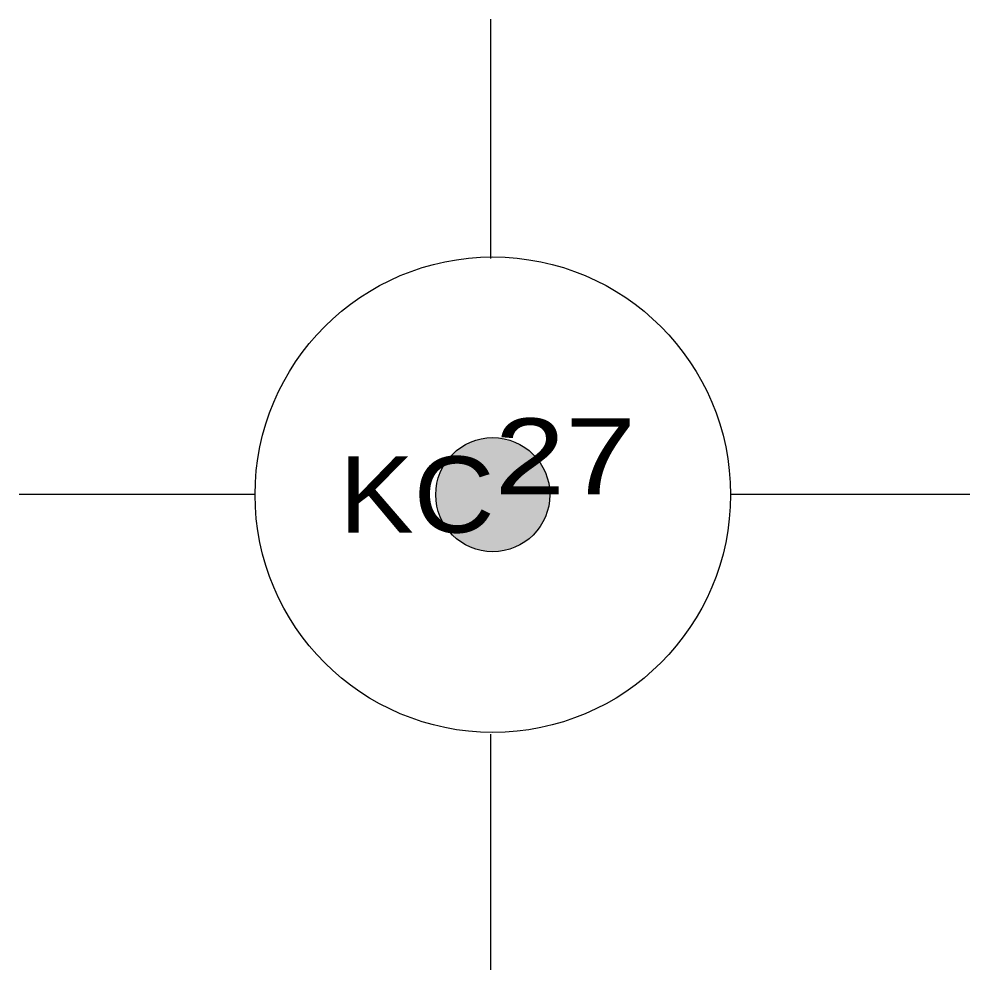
# Model space of a CAD drawing. Header units: metres. Extents: x 551393 to 552892, y 1839057 to 1839313.
# Drawn here: x 552889.49 to 552891.99, y 1839310.86 to 1839313.36 of the extents above; entities that cross this region are included whole.
import ezdxf
from ezdxf.enums import TextEntityAlignment as Align

# ---------------------------------------------------------------- set-up
doc = ezdxf.new("R2010")
doc.units = ezdxf.units.M
doc.header["$LTSCALE"] = 0.08
doc.layers.add('7', color=7, linetype='Continuous', lineweight=13)
doc.layers.add('9', color=7, linetype='Continuous')

msp = doc.modelspace()

# ---------------------------------------------------------------- hatches: boundary and pattern name
at = {"layer": '7'}
msp.add_hatch(color=256, dxfattribs=at).paths.add_polyline_path([(552890.73547, 1839311.95952, 1), (552890.73547, 1839312.25952, 1)])

# ---------------------------------------------------------------- linework, layer by layer
for p, q in [((552890.73, 1839312.73), (552890.73, 1839313.36)), ((552890.11, 1839312.11), (552889.49, 1839312.11)), ((552891.99, 1839312.11), (552891.36, 1839312.11)), ((552890.73, 1839310.86), (552890.73, 1839311.48))]:
    msp.add_line(p, q, dxfattribs=at)
for radius in [0.625, 0.15]:
    msp.add_circle((552890.73547, 1839312.10952), radius, dxfattribs=at)

# ---------------------------------------------------------------- texts
at = {"layer": '7', "width": 1.25}
msp.add_text('27', height=0.2, dxfattribs=at).set_placement((552890.74, 1839312.11))
at = {"layer": '9', "width": 1.1}
msp.add_text('KC', height=0.2, dxfattribs=at).set_placement((552890.74, 1839312.01), align=Align.RIGHT)

doc.saveas('drawing.dxf')
